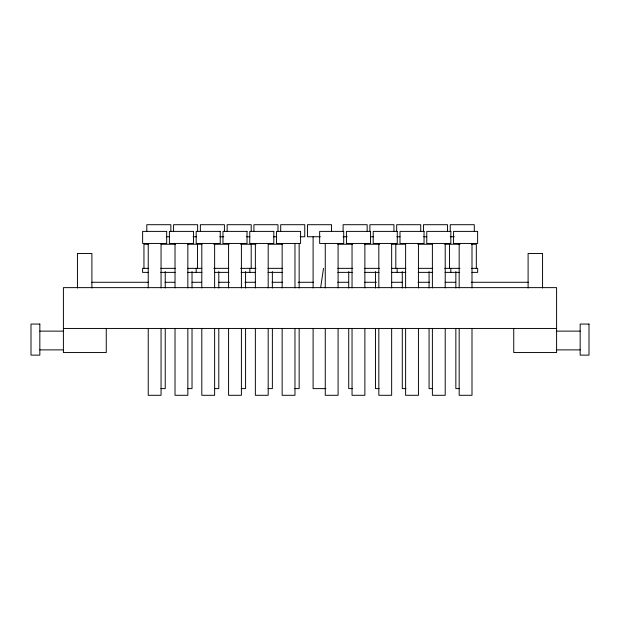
<?xml version="1.0" encoding="UTF-8"?>
<svg xmlns="http://www.w3.org/2000/svg" width="620" height="620" viewBox="0 0 620 620"><rect width="100%" height="100%" fill="white"/><g stroke="black" fill="none" stroke-linecap="round" stroke-linejoin="round"><path stroke-width="0.93" d="M320.664 287.633L323.501 268.351M166.268 236.755L169.609 236.755M193.053 236.755L196.393 236.755M219.837 236.755L223.82 236.755M246.613 236.755L249.953 236.755M273.397 236.755L276.737 236.755M300.181 236.755L304.761 236.755L304.761 224.703L280.705 224.703L280.705 231.19M320.346 236.755L307.489 236.755L307.489 224.703L331.545 224.703L331.545 231.19M343.108 236.755L347.154 236.755M370.489 236.755L373.248 236.755M396.893 236.755L400.024 236.755M423.669 236.755L426.808 236.755M450.236 236.755L454.282 236.755M148.699 244.249L143.949 244.249L143.949 268.351M161.084 244.249L175.475 244.249M187.86 244.249L201.957 244.249M213.838 244.249L229.044 244.249M240.614 244.249L255.952 244.249M268.336 244.249L282.433 244.249M337.799 244.249L352.703 244.249M364.583 244.249L379.487 244.249M391.36 244.249L405.457 244.249M417.841 244.249L432.365 244.249M444.749 244.249L460.001 244.249M471.572 244.249L476.323 244.249L476.323 268.351M148.699 268.351L142.608 268.351L142.608 272.374L148.35 272.374M160.782 268.351L175.181 268.351M187.566 268.351L201.911 268.351M213.838 268.351L228.741 268.351M240.614 268.351L255.952 268.351M268.034 268.351L282.433 268.351M337.799 268.351L352.703 268.351M364.583 268.351L379.487 268.351M391.406 268.351L405.759 268.351M418.268 268.351L432.659 268.351M444.749 268.351L460.001 268.351M471.572 268.351L477.664 268.351L477.664 272.374L471.921 272.374M160.782 272.374L175.135 272.374M187.566 272.374L201.911 272.374M214.35 272.374L228.695 272.374M241.133 272.374L255.603 272.374M268.034 272.374L282.387 272.374M337.846 272.374L352.191 272.374M364.63 272.374L378.975 272.374M391.406 272.374L405.759 272.374M418.19 272.374L432.659 272.374M445.098 272.374L459.49 272.374M91.822 282.278L148.66 282.278M165.036 282.278L174.669 282.278M192.014 282.278L201.647 282.278M218.829 282.278L229.47 282.278M244.939 282.278L255.579 282.278M272.025 282.278L282.658 282.278M298.135 282.278L313.604 282.278M337.784 282.278L348.425 282.278M364.862 282.278L376.472 282.278M391.941 282.278L402.582 282.278M418.058 282.278L429.66 282.278M445.137 282.278L455.778 282.278M471.246 282.278L528.31 282.278M63.403 328.453L556.597 328.453M39.835 331.134L63.403 331.134M556.597 331.134L580.165 331.134M39.835 349.882L63.403 349.882M556.597 349.882L580.165 349.882M160.913 388.608L165.238 388.608L165.238 328.639M187.697 388.608L192.022 388.608L192.022 328.639M214.481 388.608L218.798 388.608L218.798 328.639M241.265 388.608L245.582 388.608L245.582 328.639M268.042 388.608L272.366 388.608L272.366 328.639M294.826 388.608L299.15 388.608L299.15 328.639M325.926 388.608L313.1 388.608L313.1 328.639M352.315 388.608L348.727 388.608L348.727 328.639M379.099 388.608L375.503 388.608L375.503 328.639M405.883 388.608L402.287 388.608L402.287 328.639M432.659 388.608L429.071 388.608L429.071 328.639M459.443 388.608L455.847 388.608L455.847 328.639M542.562 288.029L542.562 253.464L528.101 253.464L528.101 288.029M513.74 328.453L513.74 352.555L556.597 352.555L556.597 287.633L63.403 287.633L63.403 352.555L106.26 352.555L106.26 328.453M474.292 231.19L474.292 224.703L450.236 224.703L450.236 231.19M471.998 243.451L471.998 287.936M471.998 328.561L471.998 395.297L459.172 395.297L459.172 328.561M459.172 243.451L459.172 287.936M455.847 271.568L455.847 288.013M450.833 268.351L450.833 272.374M449.492 244.249L449.492 268.351M447.508 231.19L447.508 224.703L423.452 224.703L423.452 231.19M445.214 243.451L445.214 287.936M445.214 328.561L445.214 395.297L432.388 395.297L432.388 328.561M432.388 243.451L432.388 287.936M429.071 271.568L429.071 288.013M420.732 231.19L420.732 224.703L396.668 224.703L396.668 231.19M418.438 243.451L418.438 287.936M418.438 328.561L418.438 395.297L405.612 395.297L405.612 328.561M405.612 243.451L405.612 287.936M402.287 271.568L402.287 288.013M397.149 268.351L397.149 272.374M395.808 244.249L395.808 268.351M393.948 231.19L393.948 224.703L369.892 224.703L369.892 231.19M391.654 243.451L391.654 287.936M391.654 328.561L391.654 395.297L378.828 395.297L378.828 328.561M378.828 243.451L378.828 287.936M375.503 271.568L375.503 288.013M367.164 231.19L367.164 224.703L343.108 224.703L343.108 231.19M364.87 243.451L364.87 287.936M364.87 328.561L364.87 395.297L352.044 395.297L352.044 328.561M352.044 243.451L352.044 287.936M348.727 271.568L348.727 288.013M338.094 243.451L338.094 287.936M338.094 328.561L338.094 395.297L325.267 395.297L325.267 328.561M325.267 243.451L325.267 287.936M313.1 236.755L313.1 288.013M299.15 243.521L299.15 288.013M294.973 243.451L294.973 287.936M294.973 328.561L294.973 395.297L282.147 395.297L282.147 328.561M282.147 243.451L282.147 287.936M277.985 231.19L277.985 224.703L253.921 224.703L253.921 231.19M272.366 271.568L272.366 288.013M268.189 243.451L268.189 287.936M268.189 328.561L268.189 395.297L255.363 395.297L255.363 328.561M255.363 243.451L255.363 287.936M251.201 231.19L251.201 224.703L227.145 224.703L227.145 231.19M251.201 244.249L251.201 268.351M249.86 268.351L249.86 272.374M245.582 271.568L245.582 288.013M241.405 243.451L241.405 287.936M241.405 328.561L241.405 395.297L228.578 395.297L228.578 328.561M228.578 243.451L228.578 287.936M224.417 231.19L224.417 224.703L200.361 224.703L200.361 231.19M218.798 271.568L218.798 288.013M214.629 243.451L214.629 287.936M214.629 328.561L214.629 395.297L201.802 395.297L201.802 328.561M201.802 243.451L201.802 287.936M197.633 231.19L197.633 224.703L173.577 224.703L173.577 231.19M197.517 244.249L197.517 268.351M196.176 268.351L196.176 272.374M192.022 271.568L192.022 288.013M187.845 243.451L187.845 287.936M187.845 328.561L187.845 395.297L175.018 395.297L175.018 328.561M175.018 243.451L175.018 287.936M170.857 231.19L170.857 224.703L146.793 224.703L146.793 231.19M165.238 271.568L165.238 288.013M161.06 243.451L161.06 287.936M161.06 328.561L161.06 395.297L148.234 395.297L148.234 328.561M148.234 243.451L148.234 287.936M91.9 288.029L91.9 253.464L77.438 253.464L77.438 288.029M166.679 231.392L142.623 231.392L142.623 243.451L166.679 243.451L166.679 231.392M193.463 231.392L169.4 231.392L169.4 243.451L193.463 243.451L193.463 231.392M220.24 231.392L196.183 231.392L196.183 243.451L220.24 243.451L220.24 231.392M247.024 231.392L222.968 231.392L222.968 243.451L247.024 243.451L247.024 231.392M273.808 231.392L249.744 231.392L249.744 243.451L273.808 243.451L273.808 231.392M300.591 231.392L276.528 231.392L276.528 243.451L300.591 243.451L300.591 231.392M343.705 231.392L319.649 231.392L319.649 243.451L343.705 243.451L343.705 231.392M370.489 231.392L346.433 231.392L346.433 243.451L370.489 243.451L370.489 231.392M397.273 231.392L373.209 231.392L373.209 243.451L397.273 243.451L397.273 231.392M424.049 231.392L399.993 231.392L399.993 243.451L424.049 243.451L424.049 231.392M450.833 231.392L426.777 231.392L426.777 243.451L450.833 243.451L450.833 231.392M477.617 231.392L453.561 231.392L453.561 243.451L477.617 243.451L477.617 231.392M39.835 324.058L31 324.058L31 355.128L39.835 355.128L39.835 324.058M589 324.058L580.165 324.058L580.165 355.128L589 355.128L589 324.058"/></g></svg>
